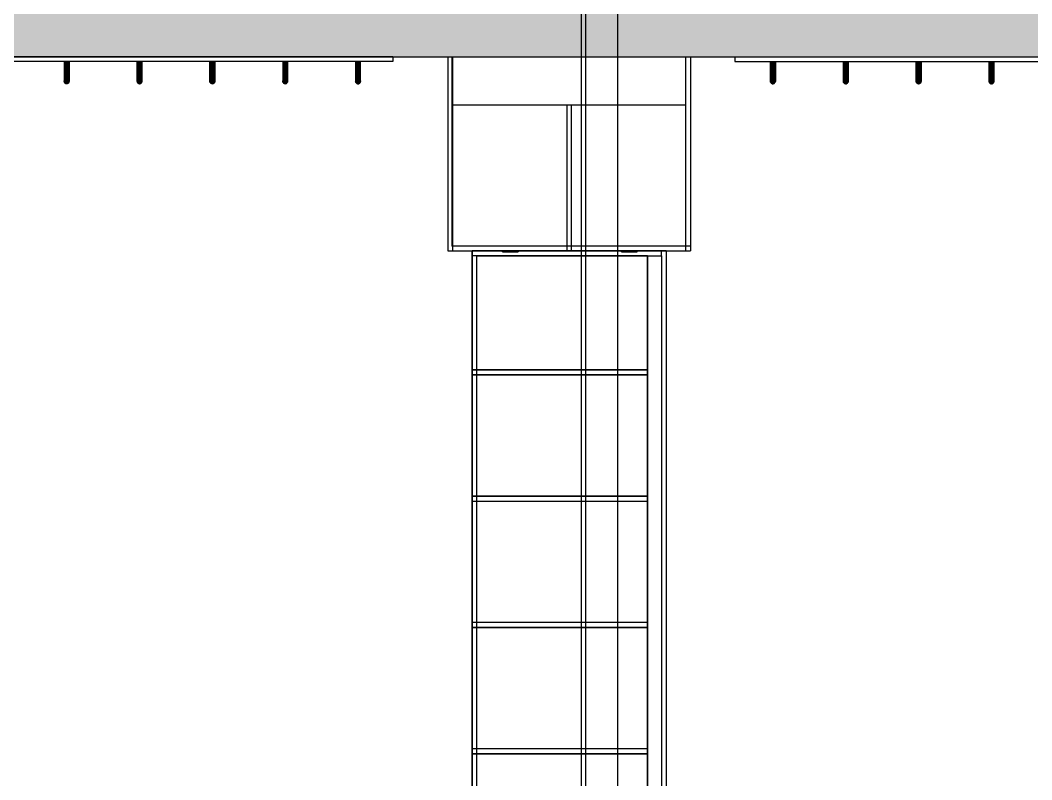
# Model space of a CAD drawing. Header units: inches. Extents: x 0 to 54693, y 0 to 31146.
# Drawn here: x 13074 to 15156, y 15560 to 17123 of the extents above; entities that cross this region are included whole.
import ezdxf

# ---------------------------------------------------------------- set-up
doc = ezdxf.new("R2010")
doc.units = ezdxf.units.IN
doc.header["$MEASUREMENT"] = 0
doc.layers.add('Added', color=3, linetype='Continuous')

msp = doc.modelspace()

# ---------------------------------------------------------------- linework, layer by layer
at = {"layer": 'Added', "linetype": 'Continuous', "lineweight": -2, "ltscale": 0.18}
for p, q in [((14228.2, 29968.3), (14228.2, 2441.5)), ((14238.2, 2441.5), (14238.2, 29968.3)), ((14238.2, 3793.3), (14238.2, 29943.3)), ((14303.2, 29943.3), (14303.2, 3793.3)), ((12303.2, 17048.3), (16453.2, 17048.3)), ((13841, 17048.3), (12365.1, 17048.3)), ((13841, 17038.3), (12365.1, 17038.3)), ((13164.1, 17038.3), (13164.1, 16997.3)), ((13164.3, 17038.3), (13164.3, 16996)), ((13164.8, 16994.8), (13164.8, 17038.3)), ((13165.6, 17038.3), (13165.6, 16993.8)), ((13166.6, 17038.3), (13166.6, 16993)), ((13167.8, 17038.3), (13167.8, 16992.5)), ((13169.1, 17038.3), (13169.1, 16992.3)), ((13170.4, 16992.5), (13170.4, 17038.3)), ((13171.6, 16993), (13171.6, 17038.3)), ((13172.7, 16993.8), (13172.7, 17038.3)), ((13173.5, 16994.8), (13173.5, 17038.3)), ((13174, 16996), (13174, 17038.3)), ((13174.1, 17038.3), (13174.1, 16997.3)), ((13314.1, 16997.3), (13314.1, 17038.3)), ((13314.3, 17038.3), (13314.3, 16996)), ((13314.8, 16994.8), (13314.8, 17038.3)), ((13315.6, 17038.3), (13315.6, 16993.8)), ((13316.6, 17038.3), (13316.6, 16993)), ((13317.8, 17038.3), (13317.8, 16992.5)), ((13319.1, 16992.3), (13319.1, 17038.3)), ((13320.4, 16992.5), (13320.4, 17038.3)), ((13321.6, 17038.3), (13321.6, 16993)), ((13322.7, 17038.3), (13322.7, 16993.8)), ((13323.5, 17038.3), (13323.5, 16994.8)), ((13324, 17038.3), (13324, 16996)), ((13324.1, 16997.3), (13324.1, 17038.3)), ((13464.1, 17038.3), (13464.1, 16997.3)), ((13464.3, 16996), (13464.3, 17038.3)), ((13464.8, 16994.8), (13464.8, 17038.3)), ((13465.6, 17038.3), (13465.6, 16993.8)), ((13466.6, 16993), (13466.6, 17038.3)), ((13467.8, 17038.3), (13467.8, 16992.5)), ((13469.1, 17038.3), (13469.1, 16992.3)), ((13470.4, 17038.3), (13470.4, 16992.5)), ((13471.6, 16993), (13471.6, 17038.3)), ((13472.7, 16993.8), (13472.7, 17038.3)), ((13473.5, 16994.8), (13473.5, 17038.3)), ((13474, 17038.3), (13474, 16996)), ((13474.1, 16997.3), (13474.1, 17038.3)), ((13614.1, 17038.3), (13614.1, 16997.3)), ((13614.3, 17038.3), (13614.3, 16996)), ((13614.8, 17038.3), (13614.8, 16994.8)), ((13615.6, 17038.3), (13615.6, 16993.8)), ((13616.6, 17038.3), (13616.6, 16993)), ((13617.8, 16992.5), (13617.8, 17038.3)), ((13619.1, 17038.3), (13619.1, 16992.3)), ((13620.4, 16992.5), (13620.4, 17038.3)), ((13621.6, 17038.3), (13621.6, 16993)), ((13622.7, 16993.8), (13622.7, 17038.3)), ((13623.5, 17038.3), (13623.5, 16994.8)), ((13624, 17038.3), (13624, 16996)), ((13624.1, 16997.3), (13624.1, 17038.3)), ((13764.1, 17038.3), (13764.1, 16997.3)), ((13764.3, 17038.3), (13764.3, 16996)), ((13764.8, 16994.8), (13764.8, 17038.3)), ((13765.6, 16993.8), (13765.6, 17038.3)), ((13766.6, 16993), (13766.6, 17038.3)), ((13767.8, 17038.3), (13767.8, 16992.5)), ((13769.1, 16992.3), (13769.1, 17038.3)), ((13770.4, 16992.5), (13770.4, 17038.3)), ((13771.6, 17038.3), (13771.6, 16993)), ((13772.7, 16993.8), (13772.7, 17038.3)), ((13773.5, 17038.3), (13773.5, 16994.8)), ((13774, 16996), (13774, 17038.3)), ((13774.1, 16997.3), (13774.1, 17038.3)), ((13841, 17048.3), (13841, 17038.3)), ((13953.7, 17048.3), (14453.7, 17048.3)), ((13953.7, 17048.3), (13953.7, 16648.3)), ((13962, 17048.3), (13962, 16658.3)), ((13963.7, 17048.3), (13963.7, 16648.3)), ((14443.7, 16648.3), (14443.7, 17048.3)), ((14453.7, 17048.3), (14453.7, 16648.3)), ((14544.8, 17048.3), (16345, 17048.3)), ((14544.8, 17048.3), (14544.8, 17038.3)), ((14544.8, 17038.3), (16345, 17038.3)), ((14618.1, 17038.3), (14618.1, 16997.3)), ((14618.2, 16996), (14618.2, 17038.3)), ((14618.7, 16994.8), (14618.7, 17038.3)), ((14619.5, 17038.3), (14619.5, 16993.8)), ((14620.6, 16993), (14620.6, 17038.3)), ((14621.8, 17038.3), (14621.8, 16992.5)), ((14623.1, 17038.3), (14623.1, 16992.3)), ((14624.3, 16992.5), (14624.3, 17038.3)), ((14625.6, 17038.3), (14625.6, 16993)), ((14626.6, 16993.8), (14626.6, 17038.3)), ((14627.4, 16994.8), (14627.4, 17038.3)), ((14627.9, 16996), (14627.9, 17038.3)), ((14628.1, 17038.3), (14628.1, 16997.3)), ((14768.1, 16997.3), (14768.1, 17038.3)), ((14768.2, 17038.3), (14768.2, 16996)), ((14768.7, 16994.8), (14768.7, 17038.3)), ((14769.5, 16993.8), (14769.5, 17038.3)), ((14770.6, 17038.3), (14770.6, 16993)), ((14771.8, 16992.5), (14771.8, 17038.3)), ((14773.1, 17038.3), (14773.1, 16992.3)), ((14774.3, 16992.5), (14774.3, 17038.3)), ((14775.6, 17038.3), (14775.6, 16993)), ((14776.6, 16993.8), (14776.6, 17038.3)), ((14777.4, 17038.3), (14777.4, 16994.8)), ((14777.9, 17038.3), (14777.9, 16996)), ((14778.1, 16997.3), (14778.1, 17038.3)), ((14918.1, 16997.3), (14918.1, 17038.3)), ((14918.2, 16996), (14918.2, 17038.3)), ((14918.7, 16994.8), (14918.7, 17038.3)), ((14919.5, 16993.8), (14919.5, 17038.3)), ((14920.6, 17038.3), (14920.6, 16993)), ((14921.8, 17038.3), (14921.8, 16992.5)), ((14923.1, 16992.3), (14923.1, 17038.3)), ((14924.3, 16992.5), (14924.3, 17038.3)), ((14925.6, 17038.3), (14925.6, 16993)), ((14926.6, 16993.8), (14926.6, 17038.3)), ((14927.4, 16994.8), (14927.4, 17038.3)), ((14927.9, 16996), (14927.9, 17038.3)), ((14928.1, 17038.3), (14928.1, 16997.3)), ((15068.1, 16997.3), (15068.1, 17038.3)), ((15068.2, 16996), (15068.2, 17038.3)), ((15068.7, 17038.3), (15068.7, 16994.8)), ((15069.5, 16993.8), (15069.5, 17038.3)), ((15070.6, 16993), (15070.6, 17038.3)), ((15071.8, 17038.3), (15071.8, 16992.5)), ((15073.1, 16992.3), (15073.1, 17038.3)), ((15074.3, 17038.3), (15074.3, 16992.5)), ((15075.6, 16993), (15075.6, 17038.3)), ((15076.6, 17038.3), (15076.6, 16993.8)), ((15077.4, 17038.3), (15077.4, 16994.8)), ((15077.9, 17038.3), (15077.9, 16996)), ((15078.1, 16997.3), (15078.1, 17038.3)), ((13164.1, 16997.3), (13164.3, 16998.6)), ((13164.1, 16997.3), (13164.3, 16996)), ((13164.3, 16998.6), (13164.8, 16999.8)), ((13164.3, 16996), (13164.8, 16994.8)), ((13164.8, 16999.8), (13165.6, 17000.9)), ((13165.6, 16993.8), (13164.8, 16994.8)), ((13165.6, 17000.9), (13166.6, 17001.7)), ((13166.6, 16993), (13165.6, 16993.8)), ((13167.8, 17002.2), (13166.6, 17001.7)), ((13167.8, 16992.5), (13166.6, 16993)), ((13169.1, 17002.3), (13167.8, 17002.2)), ((13169.1, 16992.3), (13167.8, 16992.5)), ((13169.1, 17002.3), (13170.4, 17002.2)), ((13170.4, 16992.5), (13169.1, 16992.3)), ((13170.4, 17002.2), (13171.6, 17001.7)), ((13171.6, 16993), (13170.4, 16992.5)), ((13171.6, 17001.7), (13172.7, 17000.9)), ((13172.7, 16993.8), (13171.6, 16993)), ((13172.7, 17000.9), (13173.5, 16999.8)), ((13173.5, 16994.8), (13172.7, 16993.8)), ((13173.5, 16999.8), (13174, 16998.6)), ((13174, 16996), (13173.5, 16994.8)), ((13174.1, 16997.3), (13174, 16998.6)), ((13174, 16996), (13174.1, 16997.3)), ((13314.1, 16997.3), (13314.3, 16998.6)), ((13314.1, 16997.3), (13314.3, 16996)), ((13314.3, 16998.6), (13314.8, 16999.8)), ((13314.3, 16996), (13314.8, 16994.8)), ((13314.8, 16999.8), (13315.6, 17000.9)), ((13314.8, 16994.8), (13315.6, 16993.8)), ((13315.6, 17000.9), (13316.6, 17001.7)), ((13315.6, 16993.8), (13316.6, 16993)), ((13316.6, 17001.7), (13317.8, 17002.2)), ((13317.8, 16992.5), (13316.6, 16993)), ((13319.1, 17002.3), (13317.8, 17002.2)), ((13319.1, 16992.3), (13317.8, 16992.5)), ((13319.1, 17002.3), (13320.4, 17002.2)), ((13319.1, 16992.3), (13320.4, 16992.5)), ((13321.6, 17001.7), (13320.4, 17002.2)), ((13321.6, 16993), (13320.4, 16992.5)), ((13322.7, 17000.9), (13321.6, 17001.7)), ((13322.7, 16993.8), (13321.6, 16993)), ((13322.7, 17000.9), (13323.5, 16999.8)), ((13322.7, 16993.8), (13323.5, 16994.8)), ((13323.5, 16999.8), (13324, 16998.6)), ((13324, 16996), (13323.5, 16994.8)), ((13324, 16998.6), (13324.1, 16997.3)), ((13324, 16996), (13324.1, 16997.3)), ((13464.1, 16997.3), (13464.3, 16998.6)), ((13464.1, 16997.3), (13464.3, 16996)), ((13464.3, 16998.6), (13464.8, 16999.8)), ((13464.8, 16994.8), (13464.3, 16996)), ((13464.8, 16999.8), (13465.6, 17000.9)), ((13464.8, 16994.8), (13465.6, 16993.8)), ((13465.6, 17000.9), (13466.6, 17001.7)), ((13466.6, 16993), (13465.6, 16993.8)), ((13467.8, 17002.2), (13466.6, 17001.7)), ((13467.8, 16992.5), (13466.6, 16993)), ((13467.8, 17002.2), (13469.1, 17002.3)), ((13469.1, 16992.3), (13467.8, 16992.5)), ((13470.4, 17002.2), (13469.1, 17002.3)), ((13470.4, 16992.5), (13469.1, 16992.3)), ((13471.6, 17001.7), (13470.4, 17002.2)), ((13470.4, 16992.5), (13471.6, 16993)), ((13472.7, 17000.9), (13471.6, 17001.7)), ((13471.6, 16993), (13472.7, 16993.8)), ((13472.7, 17000.9), (13473.5, 16999.8)), ((13473.5, 16994.8), (13472.7, 16993.8)), ((13473.5, 16999.8), (13474, 16998.6)), ((13473.5, 16994.8), (13474, 16996)), ((13474, 16998.6), (13474.1, 16997.3)), ((13474.1, 16997.3), (13474, 16996)), ((13614.1, 16997.3), (13614.3, 16998.6)), ((13614.3, 16996), (13614.1, 16997.3)), ((13614.3, 16998.6), (13614.8, 16999.8)), ((13614.3, 16996), (13614.8, 16994.8)), ((13614.8, 16999.8), (13615.6, 17000.9)), ((13614.8, 16994.8), (13615.6, 16993.8)), ((13615.6, 17000.9), (13616.6, 17001.7)), ((13615.6, 16993.8), (13616.6, 16993)), ((13616.6, 17001.7), (13617.8, 17002.2)), ((13617.8, 16992.5), (13616.6, 16993)), ((13619.1, 17002.3), (13617.8, 17002.2)), ((13619.1, 16992.3), (13617.8, 16992.5)), ((13619.1, 17002.3), (13620.4, 17002.2)), ((13620.4, 16992.5), (13619.1, 16992.3)), ((13620.4, 17002.2), (13621.6, 17001.7)), ((13620.4, 16992.5), (13621.6, 16993)), ((13622.7, 17000.9), (13621.6, 17001.7)), ((13621.6, 16993), (13622.7, 16993.8)), ((13622.7, 17000.9), (13623.5, 16999.8)), ((13622.7, 16993.8), (13623.5, 16994.8)), ((13623.5, 16999.8), (13624, 16998.6)), ((13624, 16996), (13623.5, 16994.8)), ((13624, 16998.6), (13624.1, 16997.3)), ((13624, 16996), (13624.1, 16997.3)), ((13764.3, 16998.6), (13764.1, 16997.3)), ((13764.3, 16996), (13764.1, 16997.3)), ((13764.8, 16999.8), (13764.3, 16998.6)), ((13764.8, 16994.8), (13764.3, 16996)), ((13765.6, 17000.9), (13764.8, 16999.8)), ((13764.8, 16994.8), (13765.6, 16993.8)), ((13765.6, 17000.9), (13766.6, 17001.7)), ((13766.6, 16993), (13765.6, 16993.8)), ((13767.8, 17002.2), (13766.6, 17001.7)), ((13766.6, 16993), (13767.8, 16992.5)), ((13769.1, 17002.3), (13767.8, 17002.2)), ((13767.8, 16992.5), (13769.1, 16992.3)), ((13770.4, 17002.2), (13769.1, 17002.3)), ((13769.1, 16992.3), (13770.4, 16992.5)), ((13771.6, 17001.7), (13770.4, 17002.2)), ((13770.4, 16992.5), (13771.6, 16993)), ((13771.6, 17001.7), (13772.7, 17000.9)), ((13771.6, 16993), (13772.7, 16993.8)), ((13773.5, 16999.8), (13772.7, 17000.9)), ((13773.5, 16994.8), (13772.7, 16993.8)), ((13773.5, 16999.8), (13774, 16998.6)), ((13773.5, 16994.8), (13774, 16996)), ((13774, 16998.6), (13774.1, 16997.3)), ((13774, 16996), (13774.1, 16997.3)), ((14618.2, 16998.6), (14618.1, 16997.3)), ((14618.1, 16997.3), (14618.2, 16996)), ((14618.7, 16999.8), (14618.2, 16998.6)), ((14618.7, 16994.8), (14618.2, 16996)), ((14619.5, 17000.9), (14618.7, 16999.8)), ((14619.5, 16993.8), (14618.7, 16994.8)), ((14620.6, 17001.7), (14619.5, 17000.9)), ((14619.5, 16993.8), (14620.6, 16993)), ((14620.6, 17001.7), (14621.8, 17002.2)), ((14620.6, 16993), (14621.8, 16992.5)), ((14623.1, 17002.3), (14621.8, 17002.2)), ((14621.8, 16992.5), (14623.1, 16992.3)), ((14624.3, 17002.2), (14623.1, 17002.3)), ((14624.3, 16992.5), (14623.1, 16992.3)), ((14624.3, 17002.2), (14625.6, 17001.7)), ((14624.3, 16992.5), (14625.6, 16993)), ((14625.6, 17001.7), (14626.6, 17000.9)), ((14626.6, 16993.8), (14625.6, 16993)), ((14627.4, 16999.8), (14626.6, 17000.9)), ((14626.6, 16993.8), (14627.4, 16994.8)), ((14627.9, 16998.6), (14627.4, 16999.8)), ((14627.9, 16996), (14627.4, 16994.8)), ((14627.9, 16998.6), (14628.1, 16997.3)), ((14628.1, 16997.3), (14627.9, 16996)), ((14768.1, 16997.3), (14768.2, 16998.6)), ((14768.1, 16997.3), (14768.2, 16996)), ((14768.2, 16998.6), (14768.7, 16999.8)), ((14768.2, 16996), (14768.7, 16994.8)), ((14769.5, 17000.9), (14768.7, 16999.8)), ((14768.7, 16994.8), (14769.5, 16993.8)), ((14769.5, 17000.9), (14770.6, 17001.7)), ((14770.6, 16993), (14769.5, 16993.8)), ((14771.8, 17002.2), (14770.6, 17001.7)), ((14770.6, 16993), (14771.8, 16992.5)), ((14771.8, 17002.2), (14773.1, 17002.3)), ((14773.1, 16992.3), (14771.8, 16992.5)), ((14774.3, 17002.2), (14773.1, 17002.3)), ((14773.1, 16992.3), (14774.3, 16992.5)), ((14775.6, 17001.7), (14774.3, 17002.2)), ((14774.3, 16992.5), (14775.6, 16993)), ((14775.6, 17001.7), (14776.6, 17000.9)), ((14775.6, 16993), (14776.6, 16993.8)), ((14777.4, 16999.8), (14776.6, 17000.9)), ((14776.6, 16993.8), (14777.4, 16994.8)), ((14777.9, 16998.6), (14777.4, 16999.8)), ((14777.4, 16994.8), (14777.9, 16996)), ((14778.1, 16997.3), (14777.9, 16998.6)), ((14777.9, 16996), (14778.1, 16997.3)), ((14918.2, 16998.6), (14918.1, 16997.3)), ((14918.2, 16996), (14918.1, 16997.3)), ((14918.7, 16999.8), (14918.2, 16998.6)), ((14918.2, 16996), (14918.7, 16994.8)), ((14918.7, 16999.8), (14919.5, 17000.9)), ((14919.5, 16993.8), (14918.7, 16994.8)), ((14920.6, 17001.7), (14919.5, 17000.9)), ((14919.5, 16993.8), (14920.6, 16993)), ((14921.8, 17002.2), (14920.6, 17001.7)), ((14920.6, 16993), (14921.8, 16992.5)), ((14921.8, 17002.2), (14923.1, 17002.3)), ((14921.8, 16992.5), (14923.1, 16992.3)), ((14923.1, 17002.3), (14924.3, 17002.2)), ((14924.3, 16992.5), (14923.1, 16992.3)), ((14925.6, 17001.7), (14924.3, 17002.2)), ((14925.6, 16993), (14924.3, 16992.5)), ((14926.6, 17000.9), (14925.6, 17001.7)), ((14925.6, 16993), (14926.6, 16993.8)), ((14927.4, 16999.8), (14926.6, 17000.9)), ((14927.4, 16994.8), (14926.6, 16993.8)), ((14927.9, 16998.6), (14927.4, 16999.8)), ((14927.9, 16996), (14927.4, 16994.8)), ((14928.1, 16997.3), (14927.9, 16998.6)), ((14928.1, 16997.3), (14927.9, 16996)), ((15068.1, 16997.3), (15068.2, 16998.6)), ((15068.1, 16997.3), (15068.2, 16996)), ((15068.2, 16998.6), (15068.7, 16999.8)), ((15068.2, 16996), (15068.7, 16994.8)), ((15068.7, 16999.8), (15069.5, 17000.9)), ((15068.7, 16994.8), (15069.5, 16993.8)), ((15070.6, 17001.7), (15069.5, 17000.9)), ((15069.5, 16993.8), (15070.6, 16993)), ((15071.8, 17002.2), (15070.6, 17001.7)), ((15070.6, 16993), (15071.8, 16992.5)), ((15073.1, 17002.3), (15071.8, 17002.2)), ((15073.1, 16992.3), (15071.8, 16992.5)), ((15074.3, 17002.2), (15073.1, 17002.3)), ((15073.1, 16992.3), (15074.3, 16992.5)), ((15074.3, 17002.2), (15075.6, 17001.7)), ((15074.3, 16992.5), (15075.6, 16993)), ((15075.6, 17001.7), (15076.6, 17000.9)), ((15075.6, 16993), (15076.6, 16993.8)), ((15076.6, 17000.9), (15077.4, 16999.8)), ((15077.4, 16994.8), (15076.6, 16993.8)), ((15077.9, 16998.6), (15077.4, 16999.8)), ((15077.9, 16996), (15077.4, 16994.8)), ((15077.9, 16998.6), (15078.1, 16997.3)), ((15077.9, 16996), (15078.1, 16997.3)), ((14443.7, 16948.3), (13963.7, 16948.3)), ((14208.7, 16948.3), (14198.7, 16948.3)), ((14198.7, 16948.3), (14198.7, 16648.3)), ((14208.7, 16648.3), (14208.7, 16948.3)), ((13953.7, 16648.3), (14453.7, 16648.3)), ((14453.7, 16658.3), (13962, 16658.3)), ((14003.7, 15348.3), (14003.7, 16648.3)), ((14003.7, 16648.3), (14403.7, 16648.3)), ((14003.7, 16648.3), (14003.7, 15348.3)), ((14393.7, 16648.3), (14003.7, 16648.3)), ((14364.7, 16638.3), (14003.7, 16638.3)), ((14013.7, 16638.3), (14003.7, 16638.3)), ((14364.7, 16638.3), (14003.7, 16638.3)), ((14013.7, 15358.3), (14013.7, 16638.3)), ((14013.7, 16638.3), (14393.7, 16638.3)), ((14099, 16647.4), (14066.5, 16647.4)), ((14066.5, 16646.3), (14066.5, 16647.4)), ((14066.5, 16646.3), (14099, 16646.3)), ((14099, 16647.4), (14099, 16646.3)), ((14198.7, 16648.3), (14208.7, 16648.3)), ((14311.5, 16647.4), (14344, 16647.4)), ((14311.5, 16646.3), (14311.5, 16647.4)), ((14311.5, 16646.3), (14344, 16646.3)), ((14344, 16646.3), (14344, 16647.4)), ((14364.7, 15358.3), (14364.7, 16638.3)), ((14364.7, 16638.3), (14364.7, 15358.3)), ((14403.7, 16648.3), (14393.7, 16648.3)), ((14393.7, 16638.3), (14393.7, 16648.3)), ((14393.7, 16638.3), (14393.7, 15358.3)), ((14403.7, 16648.3), (14403.7, 15348.3)), ((14364.7, 16403.3), (14003.7, 16403.3)), ((14003.7, 16403.3), (14364.7, 16403.3)), ((14003.7, 16393.3), (14003.7, 16403.3)), ((14003.7, 16393.3), (14364.7, 16393.3)), ((14364.7, 16393.3), (14003.7, 16393.3)), ((14364.7, 16403.3), (14364.7, 16393.3)), ((14003.7, 16143.3), (14003.7, 16133.3)), ((14364.7, 16143.3), (14003.7, 16143.3)), ((14003.7, 16143.3), (14364.7, 16143.3)), ((14364.7, 16133.3), (14364.7, 16143.3)), ((14003.7, 16133.3), (14364.7, 16133.3)), ((14003.7, 16133.3), (14364.7, 16133.3)), ((14364.7, 15883.3), (14003.7, 15883.3)), ((14003.7, 15883.3), (14003.7, 15873.3)), ((14364.7, 15883.3), (14003.7, 15883.3)), ((14003.7, 15873.3), (14364.7, 15873.3)), ((14364.7, 15873.3), (14003.7, 15873.3)), ((14364.7, 15883.3), (14364.7, 15873.3)), ((14364.7, 15623.3), (14003.7, 15623.3)), ((14364.7, 15623.3), (14003.7, 15623.3)), ((14003.7, 15613.3), (14003.7, 15623.3)), ((14364.7, 15623.3), (14364.7, 15613.3)), ((14364.7, 15613.3), (14003.7, 15613.3)), ((14003.7, 15613.3), (14364.7, 15613.3))]:
    msp.add_line(p, q, dxfattribs=at)
msp.add_solid([(16553.2, 17148.3), (16553.2, 17048.3), (11753.2, 17148.3), (11753.2, 17048.3)], dxfattribs=at)

doc.saveas('drawing.dxf')
